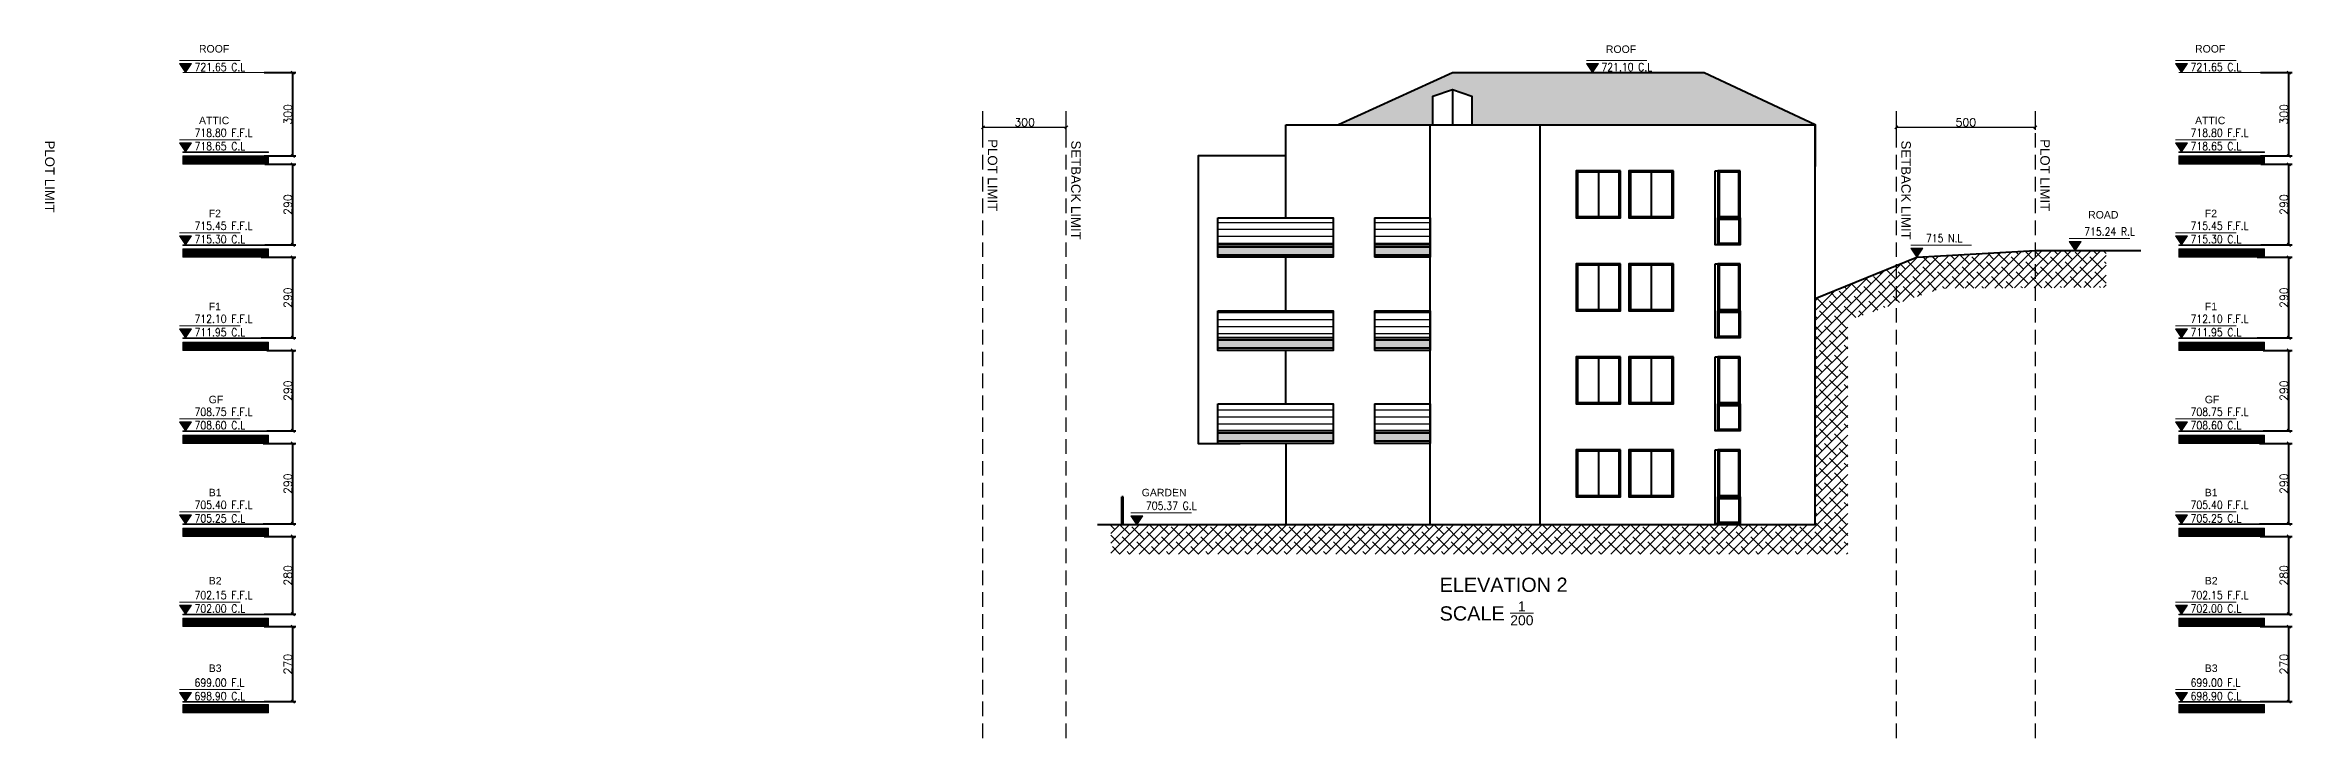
# Model space of a CAD drawing. Header units: metres. Extents: x -322116 to -321123, y -26723 to -26468.
# Drawn here: x -321745.4 to -321664.5, y -26715.8 to -26690.9 of the extents above; entities that cross this region are included whole.
import ezdxf

# ---------------------------------------------------------------- set-up
doc = ezdxf.new("R2010")
doc.units = ezdxf.units.M
doc.header["$LTSCALE"] = 7
doc.header["$MEASUREMENT"] = 0
doc.header["$PDMODE"] = 34
doc.header["$PDSIZE"] = 0.5
doc.linetypes.add('Keyplan G01-C$0$DASHED2', pattern=[0.375, 0.25, -0.125])
doc.layers.add('020-HATCH', color=7, linetype='Continuous')
doc.layers.add('Layer1', color=2, linetype='Continuous')
for name, color, linetype, lineweight in [('1363TRXX-AS003$0$A-FLOR-LIN0', 1, 'Continuous', 0), ('1363TX15X-AS301$0$A-FLOR-IDEN', 4, 'Continuous', 18), ('A-ANNO-TXT3', 6, 'Continuous', 30), ('A-GRID-DIMS', 142, 'Continuous', 9), ('A-WALL-BLWO', 7, 'Continuous', 40), ('L-Structure', 5, 'Continuous', 15), ('plaster', 1, 'Continuous', 0), ('STR HATCH', 8, 'Continuous', 9), ('STR HATCH @ 0.1', 8, 'Continuous', 9), ('STR HATCH @ 0.125', 8, 'Continuous', 9), ('STR HATCH @ 0.25', 8, 'Continuous', 9), ('STR HATCH @ 0.5', 8, 'Continuous', 9), ('STR HATCH @ 1', 8, 'Continuous', 9), ('STR HATCH @ 1000', 8, 'Continuous', 9), ('STR HATCH @ 2', 8, 'Continuous', 9), ('STR HATCH @ 200', 8, 'Continuous', 9), ('XREF-W09-A-ELEV04$0$A--SECT-TILE', 32, 'Continuous', 5)]:
    doc.layers.add(name, color=color, linetype=linetype, lineweight=lineweight)
doc.styles.add('1363TX15X-AS301$0$EG_SIMPLEX', font='SIMPLEX.shx')
doc.styles.add('EG_SIMPLEX', font='SIMPLEX.shx')
doc.styles.get("Standard").update_dxf_attribs({"font": 'romans.shx', "height": 0.5})
doc.dimstyles.new('ERGA-M-0200', dxfattribs={"dimscale": 1.15, "dimtxt": 0.2, "dimasz": 0.2, "dimexe": 0.1, "dimexo": 0.1, "dimgap": 0.06, "dimtad": 1, "dimdec": 1, "dimlfac": 100, "dimrnd": 5, "dimdsep": 46, "dimtxsty": 'EG_SIMPLEX', "dimblk1": 'OBLIQUE', "dimblk2": 'OBLIQUE', "dimsah": 1, "dimcen": 0.3, "dimclrd": 256, "dimclre": 256, "dimclrt": 2, "dimadec": 0, "dimazin": 0, "dimtfac": 1, "dimtdec": 1, "dimtix": 1, "dimtmove": 2, "dimatfit": 3, "dimldrblk": 'OBLIQUE', "dimfxl": 1, "dimtolj": 1, "dimtzin": 0, "dimarcsym": 0})

# ---------------------------------------------------------------- blocks, each defined once
blk = doc.blocks.new('_OBLIQUE')
at = {"color": 0, "linetype": 'ByBlock'}
blk.add_line((-0.5, -0.5), (0.5, 0.5), dxfattribs=at)
blk = doc.blocks.new('*D50')
at = {"layer": 'A-GRID-DIMS', "lineweight": -2, "transparency": 16777216}
for p, q in [((-321711.638, -26694.106), (-321711.638, -26693.712)), ((-321711.638, -26693.827), (-321708.638, -26693.827)), ((-321708.638, -26694.106), (-321708.638, -26693.712))]:
    blk.add_line(p, q, dxfattribs=at)
at = {"layer": 'Defpoints', "color": 0, "transparency": 16777216}
for p in [(-321711.638, -26694.221, -876.999), (-321708.638, -26693.827), (-321708.638, -26694.221)]:
    blk.add_point(p, dxfattribs=at)
at = {"layer": 'A-GRID-DIMS', "lineweight": -2, "transparency": 16777216, "xscale": 0.115, "yscale": 0.115, "zscale": 0.115, "rotation": 180}
blk.add_blockref('_OBLIQUE', (-321711.638, -26693.827), dxfattribs=at)
at = {"layer": 'A-GRID-DIMS', "lineweight": -2, "transparency": 16777216, "xscale": 0.115, "yscale": 0.115, "zscale": 0.115}
blk.add_blockref('_OBLIQUE', (-321708.638, -26693.827), dxfattribs=at)
at = {"layer": 'A-GRID-DIMS', "color": 2, "transparency": 16777216, "insert": (-321710.138, -26693.649), "char_height": 0.2875, "attachment_point": 5, "style": 'EG_SIMPLEX'}
blk.add_mtext('\\A1;300', dxfattribs=at)
blk = doc.blocks.new('*D51')
at = {"layer": 'A-GRID-DIMS', "lineweight": -2, "transparency": 16777216}
for p, q in [((-321678.762, -26694.439), (-321678.762, -26693.712)), ((-321678.762, -26693.827), (-321673.759, -26693.827)), ((-321673.759, -26693.918), (-321673.759, -26693.712))]:
    blk.add_line(p, q, dxfattribs=at)
at = {"layer": 'Defpoints', "color": 0, "transparency": 16777216}
for p in [(-321673.759, -26693.827), (-321673.759, -26694.033), (-321678.762, -26694.554, 0.001)]:
    blk.add_point(p, dxfattribs=at)
at = {"layer": 'A-GRID-DIMS', "lineweight": -2, "transparency": 16777216, "xscale": 0.115, "yscale": 0.115, "zscale": 0.115, "rotation": 180}
blk.add_blockref('_OBLIQUE', (-321678.762, -26693.827), dxfattribs=at)
at = {"layer": 'A-GRID-DIMS', "lineweight": -2, "transparency": 16777216, "xscale": 0.115, "yscale": 0.115, "zscale": 0.115}
blk.add_blockref('_OBLIQUE', (-321673.759, -26693.827), dxfattribs=at)
at = {"layer": 'A-GRID-DIMS', "color": 2, "transparency": 16777216, "insert": (-321676.261, -26693.649), "char_height": 0.2875, "attachment_point": 5, "style": 'EG_SIMPLEX'}
blk.add_mtext('\\A1;500', dxfattribs=at)
blk = doc.blocks.new('*U133')
blk.add_hatch(color=256).paths.add_polyline_path([(150, 225), (-150, 225), (0, 0)])
blk.add_line((-150, 300), (1362, 300))
blk.add_lwpolyline([(-150, 225), (150, 225), (0, 0)], close=True)
at = {"style": '1363TX15X-AS301$0$EG_SIMPLEX', "width": 0.85}
for tag, p in [('F.F.L.', (225, 375)), ('C.L.', (225, 39))]:
    blk.add_attdef(tag, p, '', height=200, dxfattribs=at)
blk = doc.blocks.new('NN MIMI')
at = {"layer": '020-HATCH', "true_color": 0x939598}
h = blk.add_hatch(dxfattribs=at)
h.set_pattern_fill('ANSI31', color=252, scale=2, angle=315)
h.paths.add_polyline_path([(-321732.004, -26703.489), (-321736.154, -26703.489), (-321736.154, -26704.459), (-321732.004, -26704.459)])
h.paths.add_polyline_path([(-321728.509, -26703.489), (-321730.509, -26703.489), (-321730.509, -26704.459), (-321728.509, -26704.459)])
at = {"layer": '020-HATCH', "transparency": 33554541}
h = blk.add_hatch(color=8, dxfattribs=at)
h.dxf.hatch_style = 1
h.paths.add_polyline_path([(-321728.509, -26704.539), (-321730.509, -26704.539), (-321730.509, -26704.829), (-321728.509, -26704.829)])
h.paths.add_polyline_path([(-321732.004, -26704.539), (-321736.154, -26704.539), (-321736.154, -26704.829), (-321732.004, -26704.829)])
at = {"layer": 'A-WALL-BLWO', "color": 4}
for p, q in [((-321722.453, -26701.839, -877.002), (-321722.453, -26703.439, -0.001)), ((-321720.554, -26701.839, -877.002), (-321720.554, -26703.439, -0.001)), ((-321723.254, -26703.489, -0.001), (-321721.653, -26703.489, -0.001)), ((-321721.354, -26703.489, -0.001), (-321719.754, -26703.489, -0.001))]:
    blk.add_line(p, q, dxfattribs=at)
at = {"layer": 'A-WALL-BLWO'}
for p, q in [((-321730.509, -26703.489, -0.001), (-321728.509, -26703.489, -0.001)), ((-321730.509, -26703.489, -0.001), (-321730.509, -26704.909, -0.001)), ((-321728.509, -26703.489, -0.001), (-321728.509, -26704.909, -0.001)), ((-321732.004, -26704.459, -0.001), (-321736.154, -26704.459, -877)), ((-321732.004, -26704.539, -0.001), (-321736.154, -26704.539, -877)), ((-321728.509, -26704.459), (-321730.509, -26704.459)), ((-321728.509, -26704.539), (-321730.509, -26704.539)), ((-321732.004, -26704.829, -0.001), (-321736.154, -26704.829, -877.001)), ((-321728.509, -26704.829, -0.001), (-321730.509, -26704.829, -0.001)), ((-321728.509, -26704.909, -0.001), (-321730.509, -26704.909, -0.001))]:
    blk.add_line(p, q, dxfattribs=at)
at = {"layer": 'A-WALL-BLWO', "color": 4}
for points, elevation in [([(-321721.653, -26701.789), (-321723.254, -26701.789), (-321723.254, -26703.489), (-321721.653, -26703.489)], 0), ([(-321721.703, -26701.839), (-321723.204, -26701.839), (-321723.204, -26703.439), (-321721.703, -26703.439)], 0), ([(-321719.754, -26701.789), (-321721.354, -26701.789), (-321721.354, -26703.489), (-321719.754, -26703.489)], 0), ([(-321719.804, -26701.839), (-321721.304, -26701.839), (-321721.304, -26703.439), (-321719.804, -26703.439)], 0), ([(-321718.254, -26701.789), (-321718.154, -26701.789), (-321718.154, -26704.459), (-321718.254, -26704.459)], -0.001), ([(-321717.355, -26701.789), (-321718.154, -26701.789), (-321718.154, -26703.489), (-321717.355, -26703.489)], 0), ([(-321717.405, -26701.839), (-321718.104, -26701.839), (-321718.104, -26703.439), (-321717.405, -26703.439)], 0), ([(-321718.154, -26703.489), (-321717.355, -26703.489), (-321717.355, -26704.459), (-321718.154, -26704.459)], -0.001), ([(-321718.104, -26703.539), (-321717.405, -26703.539), (-321717.405, -26704.409), (-321718.104, -26704.409)], -0.001)]:
    blk.add_lwpolyline(points, close=True, dxfattribs=dict(at, elevation=elevation))
at = {"layer": 'A-WALL-BLWO', "elevation": -0.001}
blk.add_lwpolyline([(-321736.154, -26703.489), (-321732.004, -26703.489), (-321732.004, -26704.909), (-321736.154, -26704.909)], close=True, dxfattribs=at)
blk = doc.blocks.new('*U576')
at = {"layer": 'STR HATCH @ 0.1'}
h = blk.add_hatch(dxfattribs=at)
h.set_pattern_fill('ANSI31', color=256, scale=0.001)
h.set_pattern_definition([(45, (-299.711407287, -219.896720744), (-8.8388347648e-06, 8.8388347648e-06), [])])
h.paths.add_polyline_path([(-321867.28, -26694.859), (-321864.196, -26694.859), (-321864.202, -26695.159), (-321867.285, -26695.159)])
h.paths.add_polyline_path([(-321867.285, -26698.209), (-321864.202, -26698.209), (-321864.202, -26698.509), (-321867.285, -26698.509)])
h.paths.add_polyline_path([(-321867.285, -26701.559), (-321864.202, -26701.559), (-321864.202, -26701.859), (-321867.285, -26701.859)])
h.paths.add_polyline_path([(-321867.285, -26704.909), (-321864.202, -26704.909), (-321864.202, -26705.209), (-321867.285, -26705.209)])
h.paths.add_polyline_path([(-321867.285, -26708.259), (-321864.202, -26708.259), (-321864.202, -26708.559), (-321867.285, -26708.559)])
h.paths.add_polyline_path([(-321867.285, -26711.509), (-321864.202, -26711.509), (-321864.202, -26711.809), (-321867.285, -26711.809)])
h.paths.add_polyline_path([(-321867.285, -26714.609), (-321864.202, -26714.609), (-321864.202, -26714.909), (-321867.285, -26714.909)])
at = {"layer": 'STR HATCH @ 0.125'}
h = blk.add_hatch(dxfattribs=at)
h.set_pattern_fill('ANSI31', color=256, scale=0.001)
h.set_pattern_definition([(45, (-299.711407287, -219.896720744), (-1.1048543456e-05, 1.1048543456e-05), [])])
h.paths.add_polyline_path([(-321867.28, -26694.859), (-321864.196, -26694.859), (-321864.202, -26695.159), (-321867.285, -26695.159)])
h.paths.add_polyline_path([(-321867.285, -26698.209), (-321864.202, -26698.209), (-321864.202, -26698.509), (-321867.285, -26698.509)])
h.paths.add_polyline_path([(-321867.285, -26701.559), (-321864.202, -26701.559), (-321864.202, -26701.859), (-321867.285, -26701.859)])
h.paths.add_polyline_path([(-321867.285, -26704.909), (-321864.202, -26704.909), (-321864.202, -26705.209), (-321867.285, -26705.209)])
h.paths.add_polyline_path([(-321867.285, -26708.259), (-321864.202, -26708.259), (-321864.202, -26708.559), (-321867.285, -26708.559)])
h.paths.add_polyline_path([(-321867.285, -26711.509), (-321864.202, -26711.509), (-321864.202, -26711.809), (-321867.285, -26711.809)])
h.paths.add_polyline_path([(-321867.285, -26714.609), (-321864.202, -26714.609), (-321864.202, -26714.909), (-321867.285, -26714.909)])
at = {"layer": 'STR HATCH @ 0.25'}
h = blk.add_hatch(dxfattribs=at)
h.set_pattern_fill('ANSI31', color=256, scale=0.001)
h.set_pattern_definition([(45, (-299.711407287, -219.896720744), (-2.20970869121e-05, 2.20970869121e-05), [])])
h.paths.add_polyline_path([(-321867.28, -26694.859), (-321864.196, -26694.859), (-321864.202, -26695.159), (-321867.285, -26695.159)])
h.paths.add_polyline_path([(-321867.285, -26698.209), (-321864.202, -26698.209), (-321864.202, -26698.509), (-321867.285, -26698.509)])
h.paths.add_polyline_path([(-321867.285, -26701.559), (-321864.202, -26701.559), (-321864.202, -26701.859), (-321867.285, -26701.859)])
h.paths.add_polyline_path([(-321867.285, -26704.909), (-321864.202, -26704.909), (-321864.202, -26705.209), (-321867.285, -26705.209)])
h.paths.add_polyline_path([(-321867.285, -26708.259), (-321864.202, -26708.259), (-321864.202, -26708.559), (-321867.285, -26708.559)])
h.paths.add_polyline_path([(-321867.285, -26711.509), (-321864.202, -26711.509), (-321864.202, -26711.809), (-321867.285, -26711.809)])
h.paths.add_polyline_path([(-321867.285, -26714.609), (-321864.202, -26714.609), (-321864.202, -26714.909), (-321867.285, -26714.909)])
at = {"layer": 'STR HATCH @ 0.5'}
h = blk.add_hatch(dxfattribs=at)
h.set_pattern_fill('ANSI31', color=256, scale=0.001)
h.set_pattern_definition([(45, (-299.711407287, -219.896720744), (-4.41941738242e-05, 4.41941738242e-05), [])])
h.paths.add_polyline_path([(-321867.28, -26694.859), (-321864.196, -26694.859), (-321864.202, -26695.159), (-321867.285, -26695.159)])
h.paths.add_polyline_path([(-321867.285, -26698.209), (-321864.202, -26698.209), (-321864.202, -26698.509), (-321867.285, -26698.509)])
h.paths.add_polyline_path([(-321867.285, -26701.559), (-321864.202, -26701.559), (-321864.202, -26701.859), (-321867.285, -26701.859)])
h.paths.add_polyline_path([(-321867.285, -26704.909), (-321864.202, -26704.909), (-321864.202, -26705.209), (-321867.285, -26705.209)])
h.paths.add_polyline_path([(-321867.285, -26708.259), (-321864.202, -26708.259), (-321864.202, -26708.559), (-321867.285, -26708.559)])
h.paths.add_polyline_path([(-321867.285, -26711.509), (-321864.202, -26711.509), (-321864.202, -26711.809), (-321867.285, -26711.809)])
h.paths.add_polyline_path([(-321867.285, -26714.609), (-321864.202, -26714.609), (-321864.202, -26714.909), (-321867.285, -26714.909)])
at = {"layer": 'STR HATCH @ 1'}
h = blk.add_hatch(dxfattribs=at)
h.set_pattern_fill('ANSI31', color=256, scale=0.001)
h.set_pattern_definition([(45, (-299.71140729, -219.89672074), (-8.83883476483e-05, 8.83883476483e-05), [])])
h.paths.add_polyline_path([(-321867.28, -26694.859), (-321864.196, -26694.859), (-321864.202, -26695.159), (-321867.285, -26695.159)])
h.paths.add_polyline_path([(-321867.285, -26698.209), (-321864.202, -26698.209), (-321864.202, -26698.509), (-321867.285, -26698.509)])
h.paths.add_polyline_path([(-321867.285, -26701.559), (-321864.202, -26701.559), (-321864.202, -26701.859), (-321867.285, -26701.859)])
h.paths.add_polyline_path([(-321867.285, -26704.909), (-321864.202, -26704.909), (-321864.202, -26705.209), (-321867.285, -26705.209)])
h.paths.add_polyline_path([(-321867.285, -26708.259), (-321864.202, -26708.259), (-321864.202, -26708.559), (-321867.285, -26708.559)])
h.paths.add_polyline_path([(-321867.285, -26711.509), (-321864.202, -26711.509), (-321864.202, -26711.809), (-321867.285, -26711.809)])
h.paths.add_polyline_path([(-321867.285, -26714.609), (-321864.202, -26714.609), (-321864.202, -26714.909), (-321867.285, -26714.909)])
at = {"layer": 'STR HATCH @ 1000'}
h = blk.add_hatch(dxfattribs=at)
h.set_pattern_fill('ANSI31', color=256, scale=0.001)
h.set_pattern_definition([(45, (-299.71141, -219.89672), (-0.08838834765, 0.08838834765), [])])
h.paths.add_polyline_path([(-321867.28, -26694.859), (-321864.196, -26694.859), (-321864.202, -26695.159), (-321867.285, -26695.159)])
h.paths.add_polyline_path([(-321867.285, -26698.209), (-321864.202, -26698.209), (-321864.202, -26698.509), (-321867.285, -26698.509)])
h.paths.add_polyline_path([(-321867.285, -26701.559), (-321864.202, -26701.559), (-321864.202, -26701.859), (-321867.285, -26701.859)])
h.paths.add_polyline_path([(-321867.285, -26704.909), (-321864.202, -26704.909), (-321864.202, -26705.209), (-321867.285, -26705.209)])
h.paths.add_polyline_path([(-321867.285, -26708.259), (-321864.202, -26708.259), (-321864.202, -26708.559), (-321867.285, -26708.559)])
h.paths.add_polyline_path([(-321867.285, -26711.509), (-321864.202, -26711.509), (-321864.202, -26711.809), (-321867.285, -26711.809)])
h.paths.add_polyline_path([(-321867.285, -26714.609), (-321864.202, -26714.609), (-321864.202, -26714.909), (-321867.285, -26714.909)])
at = {"layer": 'STR HATCH @ 2'}
h = blk.add_hatch(dxfattribs=at)
h.set_pattern_fill('ANSI31', color=256, scale=0.001)
h.set_pattern_definition([(45, (-299.71140729, -219.89672074), (-0.0001767766952966, 0.0001767766952966), [])])
h.paths.add_polyline_path([(-321867.28, -26694.859), (-321864.196, -26694.859), (-321864.202, -26695.159), (-321867.285, -26695.159)])
h.paths.add_polyline_path([(-321867.285, -26698.209), (-321864.202, -26698.209), (-321864.202, -26698.509), (-321867.285, -26698.509)])
h.paths.add_polyline_path([(-321867.285, -26701.559), (-321864.202, -26701.559), (-321864.202, -26701.859), (-321867.285, -26701.859)])
h.paths.add_polyline_path([(-321867.285, -26704.909), (-321864.202, -26704.909), (-321864.202, -26705.209), (-321867.285, -26705.209)])
h.paths.add_polyline_path([(-321867.285, -26708.259), (-321864.202, -26708.259), (-321864.202, -26708.559), (-321867.285, -26708.559)])
h.paths.add_polyline_path([(-321867.285, -26711.509), (-321864.202, -26711.509), (-321864.202, -26711.809), (-321867.285, -26711.809)])
h.paths.add_polyline_path([(-321867.285, -26714.609), (-321864.202, -26714.609), (-321864.202, -26714.909), (-321867.285, -26714.909)])
at = {"layer": 'STR HATCH @ 200'}
h = blk.add_hatch(dxfattribs=at)
h.set_pattern_fill('ANSI31', color=256, scale=0.001)
h.set_pattern_definition([(45, (-299.711407, -219.89672), (-0.0176776695297, 0.0176776695297), [])])
h.paths.add_polyline_path([(-321867.28, -26694.859), (-321864.196, -26694.859), (-321864.202, -26695.159), (-321867.285, -26695.159)])
h.paths.add_polyline_path([(-321867.285, -26698.209), (-321864.202, -26698.209), (-321864.202, -26698.509), (-321867.285, -26698.509)])
h.paths.add_polyline_path([(-321867.285, -26701.559), (-321864.202, -26701.559), (-321864.202, -26701.859), (-321867.285, -26701.859)])
h.paths.add_polyline_path([(-321867.285, -26704.909), (-321864.202, -26704.909), (-321864.202, -26705.209), (-321867.285, -26705.209)])
h.paths.add_polyline_path([(-321867.285, -26708.259), (-321864.202, -26708.259), (-321864.202, -26708.559), (-321867.285, -26708.559)])
h.paths.add_polyline_path([(-321867.285, -26711.509), (-321864.202, -26711.509), (-321864.202, -26711.809), (-321867.285, -26711.809)])
h.paths.add_polyline_path([(-321867.285, -26714.609), (-321864.202, -26714.609), (-321864.202, -26714.909), (-321867.285, -26714.909)])
blk = doc.blocks.new('*D95')
at = {"layer": 'A-GRID-DIMS', "lineweight": -2, "transparency": 16777216}
for p, q in [((-321864.333, -26695.159), (-321863.211, -26695.159)), ((-321863.326, -26698.059), (-321863.326, -26695.159)), ((-321864.333, -26698.059), (-321863.211, -26698.059))]:
    blk.add_line(p, q, dxfattribs=at)
at = {"layer": 'Defpoints', "color": 0, "transparency": 16777216}
for p in [(-321864.448, -26695.159), (-321863.326, -26695.159), (-321864.448, -26698.059)]:
    blk.add_point(p, dxfattribs=at)
at = {"layer": 'A-GRID-DIMS', "lineweight": -2, "transparency": 16777216, "xscale": 0.115, "yscale": 0.115, "zscale": 0.115}
for p, rotation in [((-321863.326, -26695.159), 90), ((-321863.326, -26698.059), 270)]:
    blk.add_blockref('_OBLIQUE', p, dxfattribs=dict(at, rotation=rotation))
at = {"layer": 'A-GRID-DIMS', "color": 2, "transparency": 16777216, "insert": (-321863.504, -26696.609), "char_height": 0.2875, "attachment_point": 5, "rotation": 90, "style": 'EG_SIMPLEX'}
blk.add_mtext('\\A1;290', dxfattribs=at)
blk = doc.blocks.new('*D96')
at = {"layer": 'A-GRID-DIMS', "lineweight": -2, "transparency": 16777216}
for p, q in [((-321864.351, -26691.859), (-321863.211, -26691.859)), ((-321863.326, -26694.859), (-321863.326, -26691.859)), ((-321864.351, -26694.859), (-321863.211, -26694.859))]:
    blk.add_line(p, q, dxfattribs=at)
at = {"layer": 'Defpoints', "color": 0, "transparency": 16777216}
for p in [(-321864.466, -26691.859, -0.001), (-321863.326, -26691.859), (-321864.466, -26694.859)]:
    blk.add_point(p, dxfattribs=at)
at = {"layer": 'A-GRID-DIMS', "lineweight": -2, "transparency": 16777216, "xscale": 0.115, "yscale": 0.115, "zscale": 0.115}
for p, rotation in [((-321863.326, -26691.859), 90), ((-321863.326, -26694.859), 270)]:
    blk.add_blockref('_OBLIQUE', p, dxfattribs=dict(at, rotation=rotation))
at = {"layer": 'A-GRID-DIMS', "color": 2, "transparency": 16777216, "insert": (-321863.504, -26693.359), "char_height": 0.2875, "attachment_point": 5, "rotation": 90, "style": 'EG_SIMPLEX'}
blk.add_mtext('\\A1;300', dxfattribs=at)
blk = doc.blocks.new('*D97')
at = {"layer": 'A-GRID-DIMS', "lineweight": -2, "transparency": 16777216}
for p, q in [((-321864.362, -26708.559), (-321863.211, -26708.559)), ((-321863.326, -26711.359), (-321863.326, -26708.559)), ((-321864.362, -26711.359), (-321863.211, -26711.359))]:
    blk.add_line(p, q, dxfattribs=at)
at = {"layer": 'Defpoints', "color": 0, "transparency": 16777216}
for p in [(-321864.477, -26708.559, 0.001), (-321863.326, -26708.559), (-321864.477, -26711.359, 0.001)]:
    blk.add_point(p, dxfattribs=at)
at = {"layer": 'A-GRID-DIMS', "lineweight": -2, "transparency": 16777216, "xscale": 0.115, "yscale": 0.115, "zscale": 0.115}
for p, rotation in [((-321863.326, -26708.559), 90), ((-321863.326, -26711.359), 270)]:
    blk.add_blockref('_OBLIQUE', p, dxfattribs=dict(at, rotation=rotation))
at = {"layer": 'A-GRID-DIMS', "color": 2, "transparency": 16777216, "insert": (-321863.504, -26709.959), "char_height": 0.2875, "attachment_point": 5, "rotation": 90, "style": 'EG_SIMPLEX'}
blk.add_mtext('\\A1;280', dxfattribs=at)
blk = doc.blocks.new('*D98')
at = {"layer": 'A-GRID-DIMS', "lineweight": -2, "transparency": 16777216}
for p, q in [((-321864.387, -26705.209), (-321863.211, -26705.209)), ((-321863.326, -26708.109), (-321863.326, -26705.209)), ((-321864.387, -26708.109), (-321863.211, -26708.109))]:
    blk.add_line(p, q, dxfattribs=at)
at = {"layer": 'Defpoints', "color": 0, "transparency": 16777216}
for p in [(-321864.502, -26705.209), (-321863.326, -26705.209), (-321864.502, -26708.109, 0.001)]:
    blk.add_point(p, dxfattribs=at)
at = {"layer": 'A-GRID-DIMS', "lineweight": -2, "transparency": 16777216, "xscale": 0.115, "yscale": 0.115, "zscale": 0.115}
for p, rotation in [((-321863.326, -26705.209), 90), ((-321863.326, -26708.109), 270)]:
    blk.add_blockref('_OBLIQUE', p, dxfattribs=dict(at, rotation=rotation))
at = {"layer": 'A-GRID-DIMS', "color": 2, "transparency": 16777216, "insert": (-321863.504, -26706.659), "char_height": 0.2875, "attachment_point": 5, "rotation": 90, "style": 'EG_SIMPLEX'}
blk.add_mtext('\\A1;290', dxfattribs=at)
blk = doc.blocks.new('*D99')
at = {"layer": 'A-GRID-DIMS', "lineweight": -2, "transparency": 16777216}
for p, q in [((-321864.256, -26701.859), (-321863.211, -26701.859)), ((-321863.326, -26704.759), (-321863.326, -26701.859)), ((-321864.256, -26704.759), (-321863.211, -26704.759))]:
    blk.add_line(p, q, dxfattribs=at)
at = {"layer": 'Defpoints', "color": 0, "transparency": 16777216}
for p in [(-321864.371, -26701.859), (-321863.326, -26701.859), (-321864.371, -26704.759)]:
    blk.add_point(p, dxfattribs=at)
at = {"layer": 'A-GRID-DIMS', "lineweight": -2, "transparency": 16777216, "xscale": 0.115, "yscale": 0.115, "zscale": 0.115}
for p, rotation in [((-321863.326, -26701.859), 90), ((-321863.326, -26704.759), 270)]:
    blk.add_blockref('_OBLIQUE', p, dxfattribs=dict(at, rotation=rotation))
at = {"layer": 'A-GRID-DIMS', "color": 2, "transparency": 16777216, "insert": (-321863.504, -26703.309), "char_height": 0.2875, "attachment_point": 5, "rotation": 90, "style": 'EG_SIMPLEX'}
blk.add_mtext('\\A1;290', dxfattribs=at)
blk = doc.blocks.new('*D100')
at = {"layer": 'A-GRID-DIMS', "lineweight": -2, "transparency": 16777216}
for p, q in [((-321864.468, -26698.509), (-321863.211, -26698.509)), ((-321863.326, -26701.409), (-321863.326, -26698.509)), ((-321864.468, -26701.409), (-321863.211, -26701.409))]:
    blk.add_line(p, q, dxfattribs=at)
at = {"layer": 'Defpoints', "color": 0, "transparency": 16777216}
for p in [(-321864.583, -26698.509), (-321863.326, -26698.509), (-321864.583, -26701.409)]:
    blk.add_point(p, dxfattribs=at)
at = {"layer": 'A-GRID-DIMS', "lineweight": -2, "transparency": 16777216, "xscale": 0.115, "yscale": 0.115, "zscale": 0.115}
for p, rotation in [((-321863.326, -26698.509), 90), ((-321863.326, -26701.409), 270)]:
    blk.add_blockref('_OBLIQUE', p, dxfattribs=dict(at, rotation=rotation))
at = {"layer": 'A-GRID-DIMS', "color": 2, "transparency": 16777216, "insert": (-321863.504, -26699.959), "char_height": 0.2875, "attachment_point": 5, "rotation": 90, "style": 'EG_SIMPLEX'}
blk.add_mtext('\\A1;290', dxfattribs=at)
blk = doc.blocks.new('*D101')
at = {"layer": 'A-GRID-DIMS', "lineweight": -2, "transparency": 16777216}
for p, q in [((-321864.362, -26711.809), (-321863.211, -26711.809)), ((-321863.326, -26714.509), (-321863.326, -26711.809)), ((-321864.362, -26714.509), (-321863.211, -26714.509))]:
    blk.add_line(p, q, dxfattribs=at)
at = {"layer": 'Defpoints', "color": 0, "transparency": 16777216}
for p in [(-321864.477, -26711.809, 0.001), (-321863.326, -26711.809), (-321864.477, -26714.509, 0.001)]:
    blk.add_point(p, dxfattribs=at)
at = {"layer": 'A-GRID-DIMS', "lineweight": -2, "transparency": 16777216, "xscale": 0.115, "yscale": 0.115, "zscale": 0.115}
for p, rotation in [((-321863.326, -26711.809), 90), ((-321863.326, -26714.509), 270)]:
    blk.add_blockref('_OBLIQUE', p, dxfattribs=dict(at, rotation=rotation))
at = {"layer": 'A-GRID-DIMS', "color": 2, "transparency": 16777216, "insert": (-321863.504, -26713.159), "char_height": 0.2875, "attachment_point": 5, "rotation": 90, "style": 'EG_SIMPLEX'}
blk.add_mtext('\\A1;270', dxfattribs=at)
blk = doc.blocks.new('N666')
at = {"layer": 'L-Structure', "linetype": 'Continuous'}
blk.add_line((-321864.2019, -26691.8587, -0.0005), (-321867.2854, -26691.8587, -0.0005), dxfattribs=at)
for points in [[(-321867.2854, -26694.8587), (-321864.2019, -26694.8587), (-321864.2019, -26695.1587), (-321867.2854, -26695.1587)], [(-321867.2854, -26698.2087), (-321864.2019, -26698.2087), (-321864.2019, -26698.5087), (-321867.2854, -26698.5087)], [(-321867.2854, -26701.5587), (-321864.2019, -26701.5587), (-321864.2019, -26701.8587), (-321867.2854, -26701.8587)], [(-321867.2854, -26704.9087), (-321864.2019, -26704.9087), (-321864.2019, -26705.2087), (-321867.2854, -26705.2087)]]:
    blk.add_lwpolyline(points, close=True, dxfattribs=at)
at = {"layer": 'L-Structure', "linetype": 'Continuous', "elevation": 0.0007}
for points in [[(-321867.2854, -26708.2587), (-321864.2019, -26708.2587), (-321864.2019, -26708.5587), (-321867.2854, -26708.5587)], [(-321867.2854, -26711.5087), (-321864.2019, -26711.5087), (-321864.2019, -26711.8087), (-321867.2854, -26711.8087)], [(-321867.2854, -26714.6087), (-321864.2019, -26714.6087), (-321864.2019, -26714.9087), (-321867.2854, -26714.9087)]]:
    blk.add_lwpolyline(points, close=True, dxfattribs=at)
at = {"layer": 'XREF-W09-A-ELEV04$0$A--SECT-TILE'}
for points in [[(-321867.2854, -26694.7087), (-321864.2019, -26694.7087), (-321864.2019, -26694.7287), (-321867.2854, -26694.7287)], [(-321867.2854, -26698.0587), (-321864.2019, -26698.0587), (-321864.2019, -26698.0787), (-321867.2854, -26698.0787)], [(-321867.2854, -26701.4087), (-321864.2019, -26701.4087), (-321864.2019, -26701.4287), (-321867.2854, -26701.4287)], [(-321867.2854, -26704.7587), (-321864.2019, -26704.7587), (-321864.2019, -26704.7787), (-321867.2854, -26704.7787)]]:
    blk.add_lwpolyline(points, close=True, dxfattribs=at)
at = {"layer": 'XREF-W09-A-ELEV04$0$A--SECT-TILE', "elevation": 0.0007}
for points in [[(-321867.2854, -26708.1087), (-321864.2019, -26708.1087), (-321864.2019, -26708.1287), (-321867.2854, -26708.1287)], [(-321867.2854, -26711.3587), (-321864.2019, -26711.3587), (-321864.2019, -26711.3787), (-321867.2854, -26711.3787)], [(-321867.2854, -26714.5087), (-321864.2019, -26714.5087), (-321864.2019, -26714.5287), (-321867.2854, -26714.5287)]]:
    blk.add_lwpolyline(points, close=True, dxfattribs=at)
at = {"layer": '1363TX15X-AS301$0$A-FLOR-IDEN'}
ref = blk.add_blockref('*U133', (-321867.1864, -26691.8587, -0.0005), dxfattribs=dict(at, xscale=0.00144, yscale=0.00144, zscale=0.00144))
ref.add_attrib('C.L.', '721.65 C.L', (-321866.8624, -26691.8021, -0.0005), dxfattribs={"layer": '0', "height": 0.288, "style": '1363TX15X-AS301$0$EG_SIMPLEX', "width": 0.85})
at = {"layer": '1363TX15X-AS301$0$A-FLOR-IDEN', "xscale": 0.00144, "yscale": 0.00144, "zscale": 0.00144}
for p, values in [((-321867.1864, -26694.7087, 0.0007), {'C.L.': '718.65 C.L', 'F.F.L.': '718.80 F.F.L'}), ((-321867.1864, -26698.0587, 0.0007), {'C.L.': '715.30 C.L', 'F.F.L.': '715.45 F.F.L'}), ((-321867.1864, -26701.4087, 0.0007), {'C.L.': '711.95 C.L', 'F.F.L.': '712.10 F.F.L'}), ((-321867.1864, -26704.7587, 0.0007), {'C.L.': '708.60 C.L', 'F.F.L.': '708.75 F.F.L'}), ((-321867.1864, -26708.1087, 0.0007), {'C.L.': '705.25 C.L', 'F.F.L.': '705.40 F.F.L'}), ((-321867.1864, -26711.3587, 0.0007), {'C.L.': '702.00 C.L', 'F.F.L.': '702.15 F.F.L'}), ((-321867.1864, -26714.5087, 0.0007), {'C.L.': '698.90 C.L', 'F.F.L.': '699.00 F.L'})]:
    blk.add_blockref('*U133', p, dxfattribs=at).add_auto_attribs(values)
at = {"layer": 'STR HATCH'}
blk.add_blockref('*U576', (0, 0), dxfattribs=at)
at = {"layer": 'A-ANNO-TXT3', "lineweight": 5, "char_height": 0.27, "attachment_point": 1, "rotation": 359.900829}
for s, insert in [('\\A1;{\\fArial Unicode MS|b0|i0|c0|p34;ROOF}', (-321866.702, -26690.8635, -0.0012)), ('\\A1;{\\fArial Unicode MS|b0|i0|c0|p34;ATTIC}', (-321866.702, -26693.4437)), ('\\A1;{\\fArial Unicode MS|b0|i0|c0|p34;F2}', (-321866.3509, -26696.7937)), ('\\A1;{\\fArial Unicode MS|b0|i0|c0|p34;F1}', (-321866.3509, -26700.1437)), ('\\A1;{\\fArial Unicode MS|b0|i0|c0|p34;GF}', (-321866.3509, -26703.4937)), ('\\A1;{\\fArial Unicode MS|b0|i0|c0|p34;B2 }', (-321866.3509, -26710.0202)), ('\\A1;{\\fArial Unicode MS|b0|i0|c0|p34;B3}', (-321866.3509, -26713.1702))]:
    blk.add_mtext_dynamic_manual_height_columns(s, width=1.423931, gutter_width=3.0774, heights=[0.4674], dxfattribs=dict(at, insert=insert))
at = {"layer": 'A-ANNO-TXT3', "lineweight": 5, "insert": (-321866.3509, -26706.8437), "char_height": 0.27, "width": 5.925218, "attachment_point": 1, "rotation": 359.900829}
blk.add_mtext('\\A1;{\\fArial Unicode MS|b0|i0|c0|p34;B1\\P}', dxfattribs=at)
at = {"layer": 'A-GRID-DIMS'}
for base, p1, p2, picture, middle in [((-321863.3258, -26691.8587), (-321864.4663, -26694.8587), (-321864.4663, -26691.8587, -0.0005), '*D96', (-321863.5041, -26693.3587)), ((-321863.3258, -26695.1587), (-321864.4476, -26698.0587), (-321864.4476, -26695.1587), '*D95', (-321863.5041, -26696.6087)), ((-321863.3258, -26698.5087), (-321864.5833, -26701.4087), (-321864.5833, -26698.5087), '*D100', (-321863.5041, -26699.9587)), ((-321863.3258, -26701.8587), (-321864.3714, -26704.7587), (-321864.3714, -26701.8587), '*D99', (-321863.5041, -26703.3087)), ((-321863.3258, -26705.2087), (-321864.5017, -26708.1087, 0.0007), (-321864.5017, -26705.2087), '*D98', (-321863.5041, -26706.6587)), ((-321863.3258, -26708.5587), (-321864.477, -26711.3587, 0.0007), (-321864.477, -26708.5587, 0.0007), '*D97', (-321863.5041, -26709.9587)), ((-321863.3258, -26711.8087), (-321864.477, -26714.5087, 0.0007), (-321864.477, -26711.8087, 0.0007), '*D101', (-321863.5041, -26713.1587))]:
    dim = blk.add_linear_dim(base=base, p1=p1, p2=p2, angle=90, dimstyle='ERGA-M-0200', override={"dimtxt": 0.25, "dimasz": 0.1, "dimgap": 0.03, "dimfxl": 100}, dxfattribs=at)
    dim.commit()
    dim.dimension.update_dxf_attribs({"geometry": picture, "text_midpoint": middle})

msp = doc.modelspace()

# ---------------------------------------------------------------- hatches: boundary and pattern name
at = {"layer": '1363TRXX-AS003$0$A-FLOR-LIN0', "transparency": 33554549}
h = msp.add_hatch(dxfattribs=at)
h.set_pattern_fill('AR-RSHKE', color=256, scale=0.02, angle=360)
h.paths.add_polyline_path([(-321685.6857, -26691.8587), (-321694.7422, -26691.8587), (-321698.8422, -26693.7317), (-321698.8422, -26693.7387), (-321695.4422, -26693.7387), (-321695.4422, -26692.7087), (-321694.7422, -26692.4644), (-321694.0424, -26692.7087), (-321694.0422, -26693.7387), (-321681.6857, -26693.7387), (-321681.6857, -26693.7303)])
at = {"layer": 'plaster'}
h = msp.add_hatch(dxfattribs=at)
h.set_pattern_fill('ANSI38', color=256, scale=2)
h.paths.add_polyline_path([(-321671.2142, -26698.2687), (-321673.7587, -26698.2687), (-321673.7587, -26699.6066), (-321671.2142, -26699.5902)])
h.paths.add_polyline_path([(-321673.7587, -26698.2687), (-321678.021, -26698.5087), (-321678.7623, -26698.809), (-321678.7623, -26700.179), (-321677.1462, -26699.6284), (-321673.7587, -26699.6066)])
h.paths.add_polyline_path([(-321678.7623, -26698.809), (-321681.6857, -26699.993), (-321681.6857, -26708.1387), (-321707.0368, -26708.1387), (-321707.0368, -26709.1926), (-321680.514, -26709.1926), (-321680.514, -26700.7757), (-321678.7623, -26700.179)])

# ---------------------------------------------------------------- linework, layer by layer
at = {"layer": 'A-WALL-BLWO'}
for p, q in [((-321694.7422, -26692.4644, 0.0007), (-321694.7422, -26693.7387, 0.0007)), ((-321700.7357, -26693.7387), (-321681.6857, -26693.7387)), ((-321700.7357, -26697.0887, 0.0007), (-321700.7357, -26693.7387, 0.0007)), ((-321695.5415, -26708.1387, 0.0007), (-321695.5415, -26693.7387, 0.0007)), ((-321695.4422, -26693.7387, 0.0007), (-321694.0422, -26693.7385, 0.0007)), ((-321691.5857, -26708.1387, 0.0007), (-321691.5857, -26693.7387, 0.0007)), ((-321681.6857, -26708.1387, 0.0007), (-321681.6857, -26693.7387, 0.0007)), ((-321700.7357, -26700.4387, 0.0001), (-321700.7357, -26698.5087, 0)), ((-321700.7357, -26703.7887, -0.0005), (-321700.7357, -26701.8587, 0)), ((-321700.7357, -26705.2087, 0.0001), (-321700.7357, -26708.1387, 0.0007))]:
    msp.add_line(p, q, dxfattribs=at)
at = {"layer": 'A-WALL-BLWO', "color": 4}
for p, q in [((-321689.4856, -26705.4887, -877.0018), (-321689.4856, -26707.0887, -0.0005)), ((-321687.5859, -26705.4887, -877.0018), (-321687.5859, -26707.0887, -0.0005)), ((-321706.6385, -26708.1387, -290.8934), (-321706.6385, -26707.1387, -290.8934)), ((-321706.5885, -26707.1387, -290.8934), (-321706.6385, -26707.1387, -290.8934)), ((-321706.5885, -26708.1387, -290.8934), (-321706.5885, -26707.1387, -290.8934)), ((-321690.2857, -26707.1387, -0.0005), (-321688.6854, -26707.1387, -0.0005)), ((-321688.3859, -26707.1387, -0.0005), (-321686.7859, -26707.1387, -0.0005))]:
    msp.add_line(p, q, dxfattribs=at)
at = {"layer": 'A-WALL-BLWO'}
for points, elevation in [([(-321698.8422, -26693.7387), (-321698.8422, -26693.7317), (-321694.7422, -26691.8587), (-321685.6857, -26691.8587), (-321681.6857, -26693.7303), (-321681.6857, -26695.2423)], 0.0007), ([(-321695.4422, -26693.7387), (-321695.4422, -26692.7087), (-321694.7422, -26692.4644), (-321694.0424, -26692.7087), (-321694.0422, -26693.7387)], 0.0007), ([(-321700.7357, -26694.8587), (-321703.8857, -26694.8587), (-321703.8857, -26705.2087), (-321702.3857, -26705.2087)], 0.0007), ([(-321681.6857, -26699.993), (-321678.021, -26698.5087), (-321673.7587, -26698.2687)], 0.0014), ([(-321673.7587, -26698.2687), (-321669.958, -26698.2687)], 0.0007), ([(-321681.6857, -26708.1387), (-321707.5204, -26708.1387)], 0.0007)]:
    msp.add_lwpolyline(points, dxfattribs=dict(at, elevation=elevation))
at = {"layer": 'A-WALL-BLWO', "color": 4}
for points, elevation in [([(-321688.6854, -26705.4387), (-321690.2857, -26705.4387), (-321690.2857, -26707.1387), (-321688.6854, -26707.1387)], 0.0001), ([(-321688.7354, -26705.4887), (-321690.2357, -26705.4887), (-321690.2357, -26707.0887), (-321688.7354, -26707.0887)], 0.0001), ([(-321686.7859, -26705.4387), (-321688.3859, -26705.4387), (-321688.3859, -26707.1387), (-321686.7859, -26707.1387)], 0.0001), ([(-321686.8359, -26705.4887), (-321688.3359, -26705.4887), (-321688.3359, -26707.0887), (-321686.8359, -26707.0887)], 0.0001), ([(-321685.2857, -26705.4387), (-321685.1857, -26705.4387), (-321685.1857, -26708.1087), (-321685.2857, -26708.1087)], -0.0005), ([(-321684.3875, -26705.4387), (-321685.1857, -26705.4387), (-321685.1857, -26707.1387), (-321684.3875, -26707.1387)], 0.0001), ([(-321684.4375, -26705.4887), (-321685.1357, -26705.4887), (-321685.1357, -26707.0887), (-321684.4375, -26707.0887)], 0.0001), ([(-321685.1857, -26707.1387), (-321684.3875, -26707.1387), (-321684.3875, -26708.1087), (-321685.1857, -26708.1087)], -0.0005), ([(-321685.1357, -26707.1887), (-321684.4375, -26707.1887), (-321684.4375, -26708.0587), (-321685.1357, -26708.0587)], -0.0005)]:
    msp.add_lwpolyline(points, close=True, dxfattribs=dict(at, elevation=elevation))
at = {"layer": 'Layer1', "linetype": 'Keyplan G01-C$0$DASHED2', "ltscale": 0.3}
for p, q in [((-321711.6385, -26715.8214, -876.9993), (-321711.6385, -26693.1435, -876.9993)), ((-321708.6385, -26715.8214), (-321708.6385, -26693.1435)), ((-321678.7623, -26715.8214, 0.0007), (-321678.7623, -26693.1435, 0.0007)), ((-321673.7587, -26715.8214), (-321673.7587, -26693.1435))]:
    msp.add_line(p, q, dxfattribs=at)

# ---------------------------------------------------------------- block references
at = {"layer": '1363TX15X-AS301$0$A-FLOR-IDEN'}
ref = msp.add_blockref('*U133', (-321689.7011, -26691.8587, 0.0002), dxfattribs=dict(at, xscale=0.00144, yscale=0.00144, zscale=0.00144))
ref.add_attrib('C.L.', '721.10 C.L', (-321689.3771, -26691.8021, 0.0002), dxfattribs={"layer": '0', "height": 0.288, "style": '1363TX15X-AS301$0$EG_SIMPLEX', "width": 0.85})
ref = msp.add_blockref('*U133', (-321672.3251, -26698.2687, 0.0007), dxfattribs=dict(at, xscale=0.00144, yscale=0.00144, zscale=0.00144))
ref.add_attrib('F.F.L.', '715.24 R.L', (-321672.0011, -26697.7287, 0.0007), dxfattribs={"layer": '0', "height": 0.288, "style": '1363TX15X-AS301$0$EG_SIMPLEX', "width": 0.85})
ref = msp.add_blockref('*U133', (-321678.021, -26698.5087, 0.0014), dxfattribs=dict(at, xscale=0.00144, yscale=0.00144, zscale=0.00144))
ref.add_attrib('F.F.L.', '715 N.L', (-321677.697, -26697.9687, 0.0014), dxfattribs={"layer": '0', "height": 0.288, "style": '1363TX15X-AS301$0$EG_SIMPLEX', "width": 0.85})
ref = msp.add_blockref('*U133', (-321706.0956, -26708.1387, -877), dxfattribs=dict(at, xscale=0.00144, yscale=0.00144, zscale=0.00144))
ref.add_attrib('F.F.L.', '705.37 G.L', (-321705.7716, -26707.5987, -877), dxfattribs={"layer": '0', "height": 0.288, "style": '1363TX15X-AS301$0$EG_SIMPLEX', "width": 0.85})
at = {"layer": 'A-WALL-BLWO'}
for name, p in [('N666', (126.8491, 0)), ('N666', (198.6902, 0)), ('NN MIMI', (32.9679, 6.4, 0.0007)), ('NN MIMI', (32.9679, 3.05, 0.0008)), ('NN MIMI', (32.9679, -0.3, 0.0001))]:
    msp.add_blockref(name, p, dxfattribs=at)

# ---------------------------------------------------------------- texts
at = {"layer": 'A-ANNO-TXT3', "lineweight": 5}
for s, width, gutter_width, heights, insert, char_height, attachment_point, rotation in [('\\A1;{\\fArial Unicode MS|b0|i0|c0|p34;ROOF}', 1.423931, 3.0774, [0.4674], (-321689.2166, -26690.8777, -0.0005), 0.27, 1, 359.900829), ('{\\fArial Unicode MS|b0|i0|c0|p34;PLOT LIMIT}', 4.17223, 5.1289, [0.3528], (-321745.4007, -26696.8977, 0), 0.341116, 9, 269.900829), ('{\\fArial Unicode MS|b0|i0|c0|p34;PLOT LIMIT}', 4.17223, 5.1289, [0.3528], (-321711.4697, -26696.8482, -876.9993), 0.341116, 9, 269.900829), ('{\\fArial Unicode MS|b0|i0|c0|p34;SETBACK LIMIT}', 4.17223, 5.1289, [0.3528], (-321708.4697, -26697.8763, 0), 0.341116, 9, 269.900829), ('{\\fArial Unicode MS|b0|i0|c0|p34;SETBACK LIMIT}', 4.17223, 5.1289, [0.3528], (-321678.5936, -26697.8763, 0.0007), 0.341116, 9, 269.900829), ('{\\fArial Unicode MS|b0|i0|c0|p34;PLOT LIMIT}', 4.17223, 5.1289, [0.3528], (-321673.5899, -26696.8482, 0), 0.341116, 9, 269.900829), ('\\A1;{\\fArial Unicode MS|b0|i0|c0|p34;GARDEN}', 1.423931, 3.0774, [0.4674], (-321705.9227, -26706.8437), 0.27, 1, 359.900829), ('\\A1;{\\fArial Unicode MS|b0|i0|c0|p34;ELEVATION 2\\PSCALE \\H0.7x;\\S1/200;}', 8.323156, 7.6934, [2.2325], (-321695.2005, -26711.7631, 0.0007), 0.511674, 7, 0.099171)]:
    msp.add_mtext_dynamic_manual_height_columns(s, width=width, gutter_width=gutter_width, heights=heights, dxfattribs=dict(at, insert=insert, char_height=char_height, attachment_point=attachment_point, rotation=rotation))
at = {"layer": 'A-ANNO-TXT3', "lineweight": 5, "insert": (-321671.8597, -26696.8406), "char_height": 0.27, "width": 5.925218, "attachment_point": 1, "rotation": 359.900829}
msp.add_mtext('\\A1;{\\fArial Unicode MS|b0|i0|c0|p34;ROAD\\P}', dxfattribs=at)

# ---------------------------------------------------------------- dimensions: what is measured, and where the dimension line sits
at = {"layer": 'A-GRID-DIMS'}
for base, p1, p2, picture, middle in [((-321708.6385, -26693.8273), (-321711.6385, -26694.2212, -876.9993), (-321708.6385, -26694.2212), '*D50', (-321710.1385, -26693.6491)), ((-321673.7587, -26693.8273), (-321678.7623, -26694.5538, 0.0007), (-321673.7587, -26694.0331), '*D51', (-321676.2605, -26693.6491))]:
    dim = msp.add_linear_dim(base=base, p1=p1, p2=p2, dimstyle='ERGA-M-0200', override={"dimtxt": 0.25, "dimasz": 0.1, "dimgap": 0.03, "dimfxl": 100}, dxfattribs=at)
    dim.commit()
    dim.dimension.update_dxf_attribs({"geometry": picture, "text_midpoint": middle})

doc.saveas('drawing.dxf')
